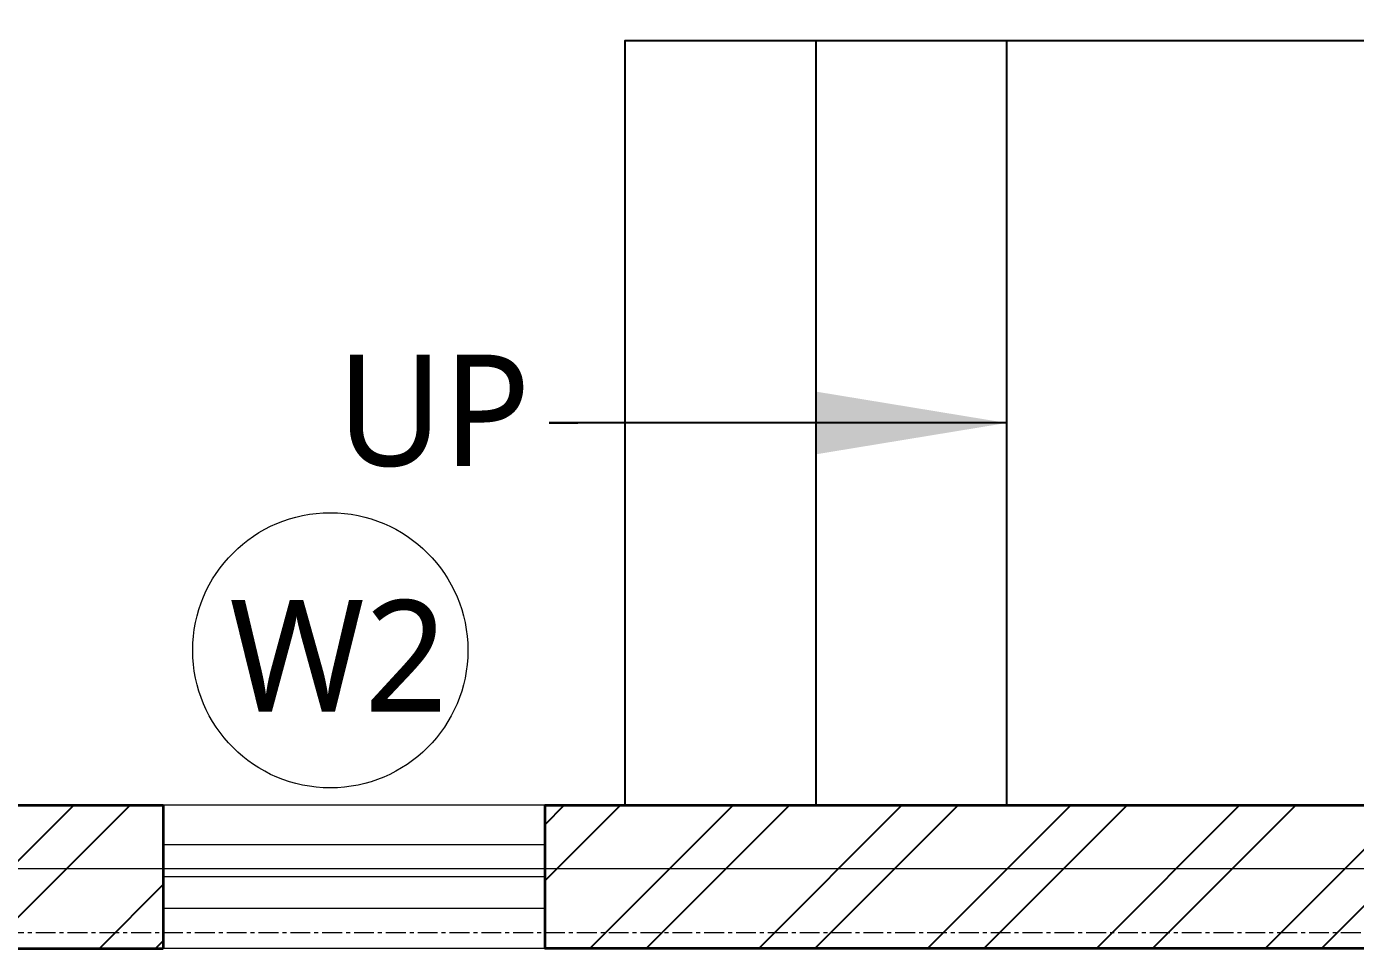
# Model space of a CAD drawing. Header units: inches. Extents: x 130993 to 274375, y -5108 to 103559.
# Drawn here: x 150490.9 to 150574.4, y 48584.4 to 48642.3 of the extents above; entities that cross this region are included whole.
import ezdxf

# ---------------------------------------------------------------- set-up
doc = ezdxf.new("R2010")
doc.units = ezdxf.units.IN
doc.header["$MEASUREMENT"] = 0
doc.header["$PDMODE"] = 2
doc.header["$PDSIZE"] = -3
doc.linetypes.add('CENTER', pattern=[2, 1.25, -0.25, 0.25, -0.25])
doc.layers.add('A-HATCH', color=7, linetype='Continuous')
doc.layers.add('Text-internal', color=7, linetype='Continuous')
for name, color, linetype, lineweight in [('A_Grid Name', 216, 'Continuous', 5), ('Center line', 252, 'CENTER', 20), ('Column', 14, 'Continuous', 30), ('Dim-internal', 150, 'Continuous', 9), ('Door-window', 40, 'Continuous', 15), ('HATCH', 9, 'Continuous', 9), ('sill', 30, 'Continuous', 20), ('Stairs', 134, 'Continuous', 25), ('text window', 212, 'Continuous', 20), ('Wall-Section', 6, 'Continuous', 35)]:
    doc.layers.add(name, color=color, linetype=linetype, lineweight=lineweight)
doc.styles.add('int text 1in-8ft', font='trebuc.ttf', dxfattribs={"height": 7})
doc.dimstyles.new('dim 1in-8ft', dxfattribs={"dimtxt": 7, "dimasz": 2, "dimexe": 6, "dimexo": 6, "dimgap": 1, "dimtad": 1, "dimdec": 0, "dimzin": 0, "dimdsep": 46, "dimlunit": 4, "dimtxsty": 'int text 1in-8ft', "dimblk": 'DOT', "dimcen": 4, "dimdle": 6, "dimclrt": 7, "dimadec": 0, "dimazin": 0, "dimtfac": 1, "dimtdec": 0, "dimtofl": 0, "dimtmove": 0, "dimatfit": 3, "dimfxl": 6, "dimfxlon": 1, "dimtolj": 1, "dimtzin": 0, "dimarcsym": 0})

# ---------------------------------------------------------------- blocks, each defined once
blk = doc.blocks.new('BP')
at = {"layer": 'A_Grid Name'}
blk.add_line((521, -154), (0, -154), dxfattribs=at)
blk = doc.blocks.new('grid')
at = {"layer": 'Center line'}
blk.add_line((-175, -151), (774, -151), dxfattribs=at)
blk = doc.blocks.new('_Dot')
at = {"color": 0, "linetype": 'ByBlock', "lineweight": -2}
blk.add_line((-0.5, 0), (-1, 0), dxfattribs=at)
at = {"color": 0, "linetype": 'ByBlock', "const_width": 0.5}
blk.add_lwpolyline([(-0.25, 0, 1), (0.25, 0, 1)], format="xyb", close=True, dxfattribs=at)
blk = doc.blocks.new('*D330')
at = {"layer": 'Defpoints', "color": 0}
for p in [(150599.495, 48738.409), (150579.129, 48593.409), (150601.495, 48593.409)]:
    blk.add_point(p, dxfattribs=at)
at = {"layer": 'Dim-internal', "color": 0, "lineweight": -2}
for p, q in [((150585.129, 48738.409), (150573.129, 48738.409)), ((150579.129, 48736.409), (150579.129, 48595.409)), ((150585.129, 48593.409), (150573.129, 48593.409))]:
    blk.add_line(p, q, dxfattribs=at)
at = {"layer": 'Dim-internal', "color": 0, "lineweight": -2, "xscale": 2, "yscale": 2, "zscale": 2}
for p, rotation in [((150579.129, 48738.409), 90), ((150579.129, 48593.409), 270)]:
    blk.add_blockref('_Dot', p, dxfattribs=dict(at, rotation=rotation))
at = {"layer": 'Dim-internal', "color": 7, "insert": (150574.614, 48665.909), "char_height": 7, "attachment_point": 5, "rotation": 90, "style": 'int text 1in-8ft'}
blk.add_mtext('\\A1;12\'-1"', dxfattribs=at)

msp = doc.modelspace()

# ---------------------------------------------------------------- hatches: boundary and pattern name
at = {"layer": 'A-HATCH'}
h = msp.add_hatch(dxfattribs=at)
h.set_pattern_fill('ANSI32', color=256, scale=20)
h.set_pattern_definition([(45, (151157.6225, 48525.293), (-5.3033, 5.3033), []), (45, (151161.158, 48525.293), (-5.3033, 5.3033), [])])
h.paths.add_polyline_path([(150499.495, 48593.409), (150481.495, 48593.409), (150481.495, 48584.409), (150499.495, 48584.409)])
h.paths.add_polyline_path([(150457.495, 48593.409), (150448.495, 48593.409), (150448.495, 48584.409), (150457.495, 48584.409)])
h = msp.add_hatch(dxfattribs=at)
h.set_pattern_fill('ANSI32', color=256, scale=20)
h.set_pattern_definition([(45, (151156.6225, 48525.293), (-5.3033, 5.3033), []), (45, (151160.158, 48525.293), (-5.3033, 5.3033), [])])
h.paths.add_polyline_path([(150601.495, 48593.409), (150601.495, 48584.409), (150523.495, 48584.409), (150523.495, 48593.409)])

# ---------------------------------------------------------------- linework, layer by layer
at = {"layer": 'Door-window'}
for p, q in [((150523.495, 48590.909), (150499.495, 48590.909)), ((150523.495, 48588.909), (150499.495, 48588.909)), ((150523.495, 48586.909), (150499.495, 48586.909))]:
    msp.add_line(p, q, dxfattribs=at)
at = {"layer": 'sill'}
for p, q in [((150523.495, 48593.409), (150499.495, 48593.409)), ((150523.495, 48584.409), (150499.495, 48584.409))]:
    msp.add_line(p, q, dxfattribs=at)
at = {"layer": 'Stairs'}
for points in [[(150588.495, 48641.43), (150528.495, 48641.43), (150528.495, 48593.409)], [(150540.495, 48641.43), (150540.495, 48641.43), (150540.495, 48593.409)], [(150552.495, 48641.43), (150552.495, 48641.43), (150552.495, 48593.409)]]:
    msp.add_lwpolyline(points, dxfattribs=at)
at = {"layer": 'text window', "ltscale": 15}
msp.add_circle((150510, 48603.137), 8.644, dxfattribs=at)
at = {"layer": 'Wall-Section'}
for p, q in [((150481.495, 48593.409), (150499.495, 48593.409)), ((150499.495, 48593.409), (150499.495, 48584.409)), ((150481.495, 48584.409), (150499.495, 48584.409))]:
    msp.add_line(p, q, dxfattribs=at)
msp.add_lwpolyline([(150599.495, 48584.409), (150523.495, 48584.409), (150523.495, 48593.409), (150599.495, 48593.409)], dxfattribs=at)

# ---------------------------------------------------------------- block references
at = {"layer": 'A_Grid Name'}
msp.add_blockref('BP', (150433.495, 48743.409), dxfattribs=at)
at = {"layer": 'Column'}
msp.add_blockref('grid', (150440.495, 48736.409), dxfattribs=at)

# ---------------------------------------------------------------- texts
at = {"layer": 'text window', "ltscale": 15, "insert": (150501.908, 48606.29), "char_height": 7, "attachment_point": 1, "style": 'int text 1in-8ft'}
msp.add_mtext_dynamic_manual_height_columns('\\pi1.7616;W2', width=16.25518, gutter_width=1, heights=[0], dxfattribs=at)
at = {"layer": 'Text-internal', "insert": (150510.408, 48621.72), "char_height": 7, "width": 14.88435, "attachment_point": 1, "style": 'int text 1in-8ft'}
msp.add_mtext('{\\C0;UP}', dxfattribs=at)

# ---------------------------------------------------------------- dimensions: what is measured, and where the dimension line sits
at = {"layer": 'Dim-internal'}
dim = msp.add_linear_dim(base=(150579.129, 48593.409), p1=(150599.495, 48738.409), p2=(150601.495, 48593.409), angle=90, dimstyle='dim 1in-8ft', dxfattribs=at)
dim.commit()
dim.dimension.update_dxf_attribs({"geometry": '*D330', "text_midpoint": (150574.614, 48665.909)})

# ---------------------------------------------------------------- leaders
at = {"layer": 'HATCH'}
msp.add_leader([(150552.495, 48617.42), (150523.749, 48617.42), (150525.549, 48617.42)], dimstyle='dim 1in-8ft', override={"dimasz": 12, "dimgap": 1, "dimtad": 0}, dxfattribs=at)

doc.saveas('drawing.dxf')
